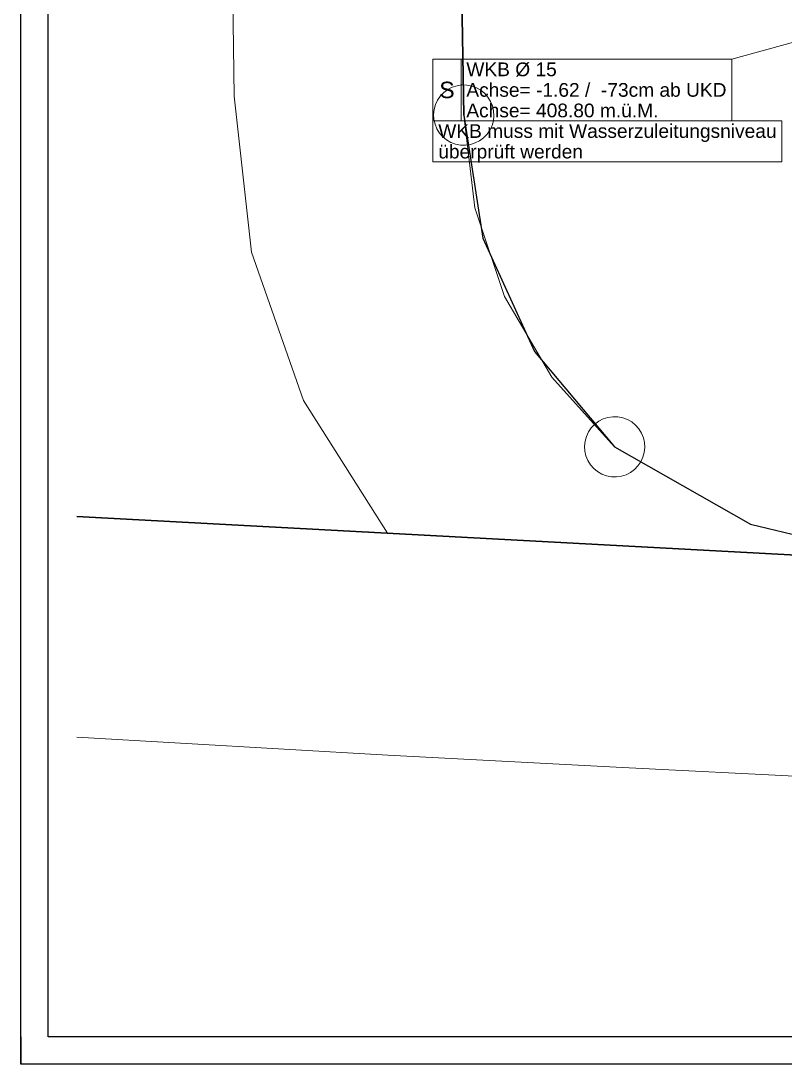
# Model space of a CAD drawing. Extents: x 885 to 2021, y 330 to 1122.
# Drawn here: x 886.4 to 1025.8, y 362 to 552.3 of the extents above; entities that cross this region are included whole.
import ezdxf
from ezdxf.lldxf.tags import DXFTag

# ---------------------------------------------------------------- set-up
doc = ezdxf.new("R2010")
doc.units = 0
doc.layers.get('0').update_dxf_attribs({"lineweight": 18})
for name, color, linetype, lineweight in [('000 Kataster', 7, 'Continuous', 25), ('000-2 Kataster Parzellenpunkte', 7, 'Continuous', 25), ('000-3 Kataster Parzellengrenzen', 7, 'Continuous', 25)]:
    doc.layers.add(name, color=color, linetype=linetype, lineweight=lineweight)
doc.layers.add('A_Durchbruchbeschriftung', color=7, linetype='Continuous', lineweight=18, true_color=0x008080)
doc.layers.add('GP_Kopf', color=7, linetype='Continuous', lineweight=25, true_color=0xffff80)
doc.styles.get("Standard").update_dxf_attribs({"font": 'arial.ttf'})
tags = doc.linetypes.add('Strich 6_1mm', pattern=[0.35, 0.3, -0.05]).pattern_tags.tags
tags[6:7] = [DXFTag(74, 4), DXFTag(75, 0), DXFTag(340, '0'), DXFTag(46, 1.0), DXFTag(50, 0.0), DXFTag(44, 0.0), DXFTag(45, 0.0)]
tags[4:5] = [DXFTag(74, 4), DXFTag(75, 0), DXFTag(340, '0'), DXFTag(46, 1.0), DXFTag(50, 0.0), DXFTag(44, 0.0), DXFTag(45, 0.0)]

# ---------------------------------------------------------------- blocks, each defined once
blk = doc.blocks.new('Polygon-A0T8DHY5AL', base_point=(891.37, 366.97))
at = {"color": 0, "linetype": 'ByBlock', "lineweight": -2, "ltscale": 0.25}
for p, q in [((891.37, 366.97), (891.37, 951.03)), ((1931.37, 366.97), (891.37, 366.97))]:
    blk.add_line(p, q, dxfattribs=at)
blk = doc.blocks.new('Polygon-A0T8DHY7AL', base_point=(886.37, 361.97))
at = {"color": 0, "linetype": 'ByBlock', "lineweight": -2, "ltscale": 0.25}
for p, q in [((886.37, 361.97), (886.37, 955.97)), ((1936.37, 361.97), (886.37, 361.97))]:
    blk.add_line(p, q, dxfattribs=at)
blk = doc.blocks.new('Referenz-A0T8DHYUAL', base_point=(896.59, 372.19))
at = {"layer": '000 Kataster', "color": 0, "linetype": 'Continuous', "lineweight": 13, "ltscale": 0.0169}
for p, q in [((920.72, 861.27), (925.3, 538.57)), ((920.72, 861.27), (925.3, 538.57)), ((962.14, 860.66), (967.16, 535.1)), ((967.16, 535.1), (962.14, 860.66)), ((925.3, 538.57), (928.45, 510.09)), ((925.3, 538.57), (928.45, 510.09)), ((967.16, 535.1), (969.19, 518.16)), ((967.16, 535.1), (969.19, 518.16)), ((969.19, 518.16), (974.62, 501.99)), ((969.19, 518.16), (974.62, 501.99)), ((928.45, 510.09), (937.93, 483.04)), ((928.45, 510.09), (937.93, 483.04)), ((974.62, 501.99), (983.24, 487.26)), ((974.62, 501.99), (983.24, 487.26)), ((983.24, 487.26), (994.68, 474.59)), ((983.24, 487.26), (994.68, 474.59)), ((937.93, 483.04), (953.24, 458.82)), ((937.93, 483.04), (953.24, 458.82)), ((994.68, 474.59), (1019.44, 460.45)), ((994.68, 474.59), (1019.44, 460.45)), ((953.24, 458.82), (896.59, 461.84)), ((953.24, 458.82), (896.59, 461.84)), ((1019.44, 460.45), (1047.15, 453.8)), ((1019.44, 460.45), (1047.15, 453.8)), ((896.59, 421.59), (953.33, 418.33)), ((896.59, 421.59), (953.33, 418.33)), ((953.33, 418.33), (996.12, 416.06)), ((953.33, 418.33), (996.12, 416.06)), ((996.12, 416.06), (1038.93, 413.95)), ((996.12, 416.06), (1038.93, 413.95))]:
    blk.add_line(p, q, dxfattribs=at)
at = {"layer": '000 Kataster', "color": 0, "linetype": 'Strich 6_1mm', "lineweight": 13, "ltscale": 0.002197}
for p, q in [((962.14, 860.66), (967.16, 535.1)), ((967.16, 535.1), (969.19, 518.16)), ((969.19, 518.16), (974.62, 501.99)), ((974.62, 501.99), (983.24, 487.26)), ((983.24, 487.26), (994.68, 474.59)), ((994.68, 474.59), (1019.44, 460.45)), ((1019.44, 460.45), (1047.15, 453.8))]:
    blk.add_line(p, q, dxfattribs=at)
at = {"layer": '000-2 Kataster Parzellenpunkte', "color": 0, "linetype": 'Continuous', "lineweight": 13, "ltscale": 0.0169}
for p, q in [((966.83, 540.59), (965.93, 540.46)), ((967.74, 540.57), (966.83, 540.59)), ((968.63, 540.4), (967.74, 540.57)), ((963.53, 539.23), (962.9, 538.58)), ((964.26, 539.77), (963.53, 539.23)), ((965.07, 540.19), (964.26, 539.77)), ((965.93, 540.46), (965.07, 540.19)), ((969.49, 540.08), (968.63, 540.4)), ((970.27, 539.63), (969.49, 540.08)), ((970.98, 539.06), (970.27, 539.63)), ((971.58, 538.38), (970.98, 539.06)), ((962, 537.01), (961.76, 536.13)), ((962.38, 537.83), (962, 537.01)), ((962.9, 538.58), (962.38, 537.83)), ((972.06, 537.6), (971.58, 538.38)), ((972.4, 536.76), (972.06, 537.6)), ((972.6, 535.88), (972.4, 536.76)), ((961.76, 536.13), (961.66, 535.23)), ((961.66, 535.23), (961.71, 534.32)), ((972.56, 534.07), (972.66, 534.97)), ((972.66, 534.97), (972.6, 535.88)), ((961.71, 534.32), (961.92, 533.44)), ((961.92, 533.44), (962.26, 532.6)), ((971.93, 532.37), (972.32, 533.19)), ((972.32, 533.19), (972.56, 534.07)), ((962.26, 532.6), (962.74, 531.82)), ((962.74, 531.82), (963.34, 531.14)), ((963.34, 531.14), (964.04, 530.57)), ((970.79, 530.97), (971.42, 531.62)), ((971.42, 531.62), (971.93, 532.37)), ((964.04, 530.57), (964.83, 530.12)), ((964.83, 530.12), (965.68, 529.8)), ((965.68, 529.8), (966.58, 529.63)), ((966.58, 529.63), (967.48, 529.61)), ((967.48, 529.61), (968.38, 529.74)), ((968.38, 529.74), (969.25, 530.01)), ((969.25, 530.01), (970.06, 530.43)), ((970.06, 530.43), (970.79, 530.97)), ((992.59, 479.67), (991.78, 479.26)), ((993.46, 479.95), (992.59, 479.67)), ((994.36, 480.08), (993.46, 479.95)), ((995.27, 480.06), (994.36, 480.08)), ((996.16, 479.89), (995.27, 480.06)), ((997.01, 479.57), (996.16, 479.89)), ((990.42, 478.07), (989.91, 477.32)), ((991.05, 478.72), (990.42, 478.07)), ((991.78, 479.26), (991.05, 478.72)), ((997.8, 479.12), (997.01, 479.57)), ((998.5, 478.54), (997.8, 479.12)), ((999.1, 477.86), (998.5, 478.54)), ((999.58, 477.09), (999.1, 477.86)), ((989.52, 476.49), (989.28, 475.62)), ((989.91, 477.32), (989.52, 476.49)), ((999.93, 476.25), (999.58, 477.09)), ((1000.13, 475.36), (999.93, 476.25)), ((989.28, 475.62), (989.18, 474.71)), ((989.18, 474.71), (989.24, 473.81)), ((1000.09, 473.55), (1000.18, 474.46)), ((1000.18, 474.46), (1000.13, 475.36)), ((989.24, 473.81), (989.44, 472.92)), ((989.44, 472.92), (989.79, 472.08)), ((989.79, 472.08), (990.27, 471.31)), ((999.46, 471.86), (999.84, 472.68)), ((999.84, 472.68), (1000.09, 473.55)), ((990.27, 471.31), (990.86, 470.63)), ((990.86, 470.63), (991.57, 470.05)), ((997.58, 469.91), (998.31, 470.45)), ((998.31, 470.45), (998.94, 471.11)), ((998.94, 471.11), (999.46, 471.86)), ((991.57, 470.05), (992.36, 469.6)), ((992.36, 469.6), (993.21, 469.29)), ((993.21, 469.29), (994.1, 469.12)), ((994.1, 469.12), (995.01, 469.1)), ((995.01, 469.1), (995.91, 469.22)), ((995.91, 469.22), (996.77, 469.5)), ((996.77, 469.5), (997.58, 469.91))]:
    blk.add_line(p, q, dxfattribs=at)
at = {"layer": '000-3 Kataster Parzellengrenzen', "color": 0, "linetype": 'Continuous', "lineweight": -2, "ltscale": 0.0625}
for p, q in [((962.14, 860.66), (967.16, 535.1)), ((967.16, 535.1), (962.14, 860.66)), ((967.16, 535.1), (970.64, 512.65)), ((967.16, 535.1), (970.64, 512.65)), ((970.64, 512.65), (980.05, 491.96)), ((970.64, 512.65), (980.05, 491.96)), ((980.05, 491.96), (994.68, 474.59)), ((980.05, 491.96), (994.68, 474.59)), ((994.68, 474.59), (1019.44, 460.45)), ((994.68, 474.59), (1019.44, 460.45)), ((1047.15, 453.8), (896.59, 461.84)), ((896.59, 461.84), (1047.15, 453.8)), ((1019.44, 460.45), (1047.15, 453.8)), ((1019.44, 460.45), (1047.15, 453.8))]:
    blk.add_line(p, q, dxfattribs=at)
blk = doc.blocks.new('Durchbruch beschriften-A0T8DI0GAL', base_point=(961.54, 534.07))
at = {"color": 0, "linetype": 'ByBlock', "lineweight": -2, "ltscale": 0.18}
for p, q in [((1016.05, 545.32), (1035.81, 550.76)), ((961.54, 534.07), (961.54, 545.32)), ((961.54, 545.32), (1016.05, 545.32)), ((966.66, 534.07), (966.66, 545.32)), ((1016.05, 545.32), (1016.05, 534.07)), ((1016.05, 534.07), (961.54, 534.07))]:
    blk.add_line(p, q, dxfattribs=at)
at = {"color": 0, "linetype": 'ByBlock', "lineweight": -2, "ltscale": 0.18, "char_height": 2.5, "attachment_point": 1}
for s, insert in [('{\\fArial; WKB Ø 15 }', (966.66, 544.69)), ('{\\fArial; Achse= -1.62 /  -73cm ab UKD }', (966.66, 540.94)), ('{\\fArial; Achse= 408.80 m.ü.M. }', (966.66, 537.19))]:
    blk.add_mtext(s, dxfattribs=dict(at, insert=insert))
at = {"color": 3, "linetype": 'ByBlock', "lineweight": -2, "ltscale": 0.18, "true_color": 0x00ff00, "insert": (962.7, 541.19), "char_height": 3, "attachment_point": 1}
blk.add_mtext('{\\fArial;S}', dxfattribs=at)
blk = doc.blocks.new('Durchbruch beschriften-A0T8DI3IAL', base_point=(961.54, 526.57))
at = {"color": 0, "linetype": 'ByBlock', "lineweight": -2, "ltscale": 0.18}
for p, q in [((961.54, 526.57), (961.54, 534.07)), ((961.54, 534.07), (1025.18, 534.07)), ((1025.18, 534.07), (1025.18, 526.57)), ((1025.18, 526.57), (961.54, 526.57))]:
    blk.add_line(p, q, dxfattribs=at)
at = {"color": 0, "linetype": 'ByBlock', "lineweight": -2, "ltscale": 0.18, "char_height": 2.5, "attachment_point": 1}
for s, insert in [('{\\fArial; WKB muss mit Wasserzuleitungsniveau }', (961.54, 533.44)), ('{\\fArial; überprüft werden }', (961.54, 529.69))]:
    blk.add_mtext(s, dxfattribs=dict(at, insert=insert))

msp = doc.modelspace()

# ---------------------------------------------------------------- linework, layer by layer
at = {"layer": 'GP_Kopf', "ltscale": 0.25}
msp.add_line((886.37, 366.97), (886.37, 361.97), dxfattribs=at)

# ---------------------------------------------------------------- block references
at = {"color": 8, "lineweight": 25, "ltscale": 0.25, "true_color": 0x808080}
msp.add_blockref('Referenz-A0T8DHYUAL', (896.59, 372.19), dxfattribs=at)
at = {"layer": 'A_Durchbruchbeschriftung', "ltscale": 0.18}
for name, p in [('Durchbruch beschriften-A0T8DI0GAL', (961.54, 534.07)), ('Durchbruch beschriften-A0T8DI3IAL', (961.54, 526.57))]:
    msp.add_blockref(name, p, dxfattribs=at)
at = {"layer": 'GP_Kopf', "ltscale": 0.25}
for name, p in [('Polygon-A0T8DHY7AL', (886.37, 361.97)), ('Polygon-A0T8DHY5AL', (891.37, 366.97))]:
    msp.add_blockref(name, p, dxfattribs=at)

doc.saveas('drawing.dxf')
